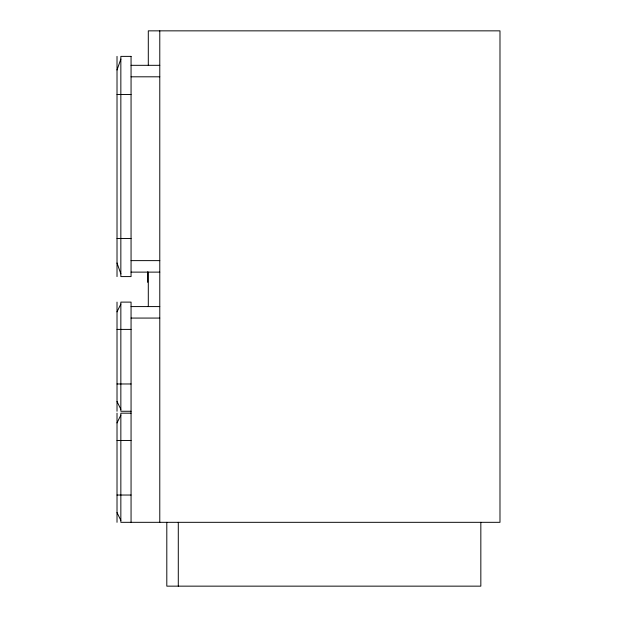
<?xml version="1.0" encoding="UTF-8"?>
<svg xmlns="http://www.w3.org/2000/svg" width="617" height="617" viewBox="0 0 617 617"><rect width="100%" height="100%" fill="white"/><g stroke="black" fill="none" stroke-linecap="round" stroke-linejoin="round"><path stroke-width="0.93" d="M117.014 69.991L120.847 59.101M117.014 311.863L120.847 304.065M117.014 422.923L120.847 415.125M131.059 65.317L159.78 65.317M131.059 76.809L159.78 76.809M117.014 94.486L131.059 94.486M117.014 238.478L131.059 238.478M131.059 260.629L159.78 260.629M131.059 272.12L159.78 272.12M131.059 306.587L159.78 306.587M131.059 318.071L159.78 318.071M117.014 329.401L131.059 329.401M117.014 383.975L131.059 383.975M131.059 411.261L120.847 411.261L120.847 302.114L131.059 302.114L131.059 522.321M131.059 413.174L120.847 413.174L120.847 522.321L499.986 522.321L499.986 30.85L148.296 30.85L148.296 65.317M117.014 440.461L131.059 440.461M117.014 495.035L131.059 495.035M117.014 401.52L120.847 409.31M117.014 512.58L120.847 520.37M117.014 262.981L120.847 273.863M480.836 522.321L480.836 586.15L166.806 586.15L166.806 522.321M178.29 522.321L178.29 586.15M159.78 30.85L159.78 522.321M148.296 272.12L148.296 306.587M147.656 271.796L147.656 282.331M117.014 56.378L117.014 276.586M117.014 302.114L117.014 411.261M117.014 413.174L117.014 522.321M131.059 56.378L120.847 56.378L120.847 276.586L131.059 276.586L131.059 56.378"/></g></svg>
